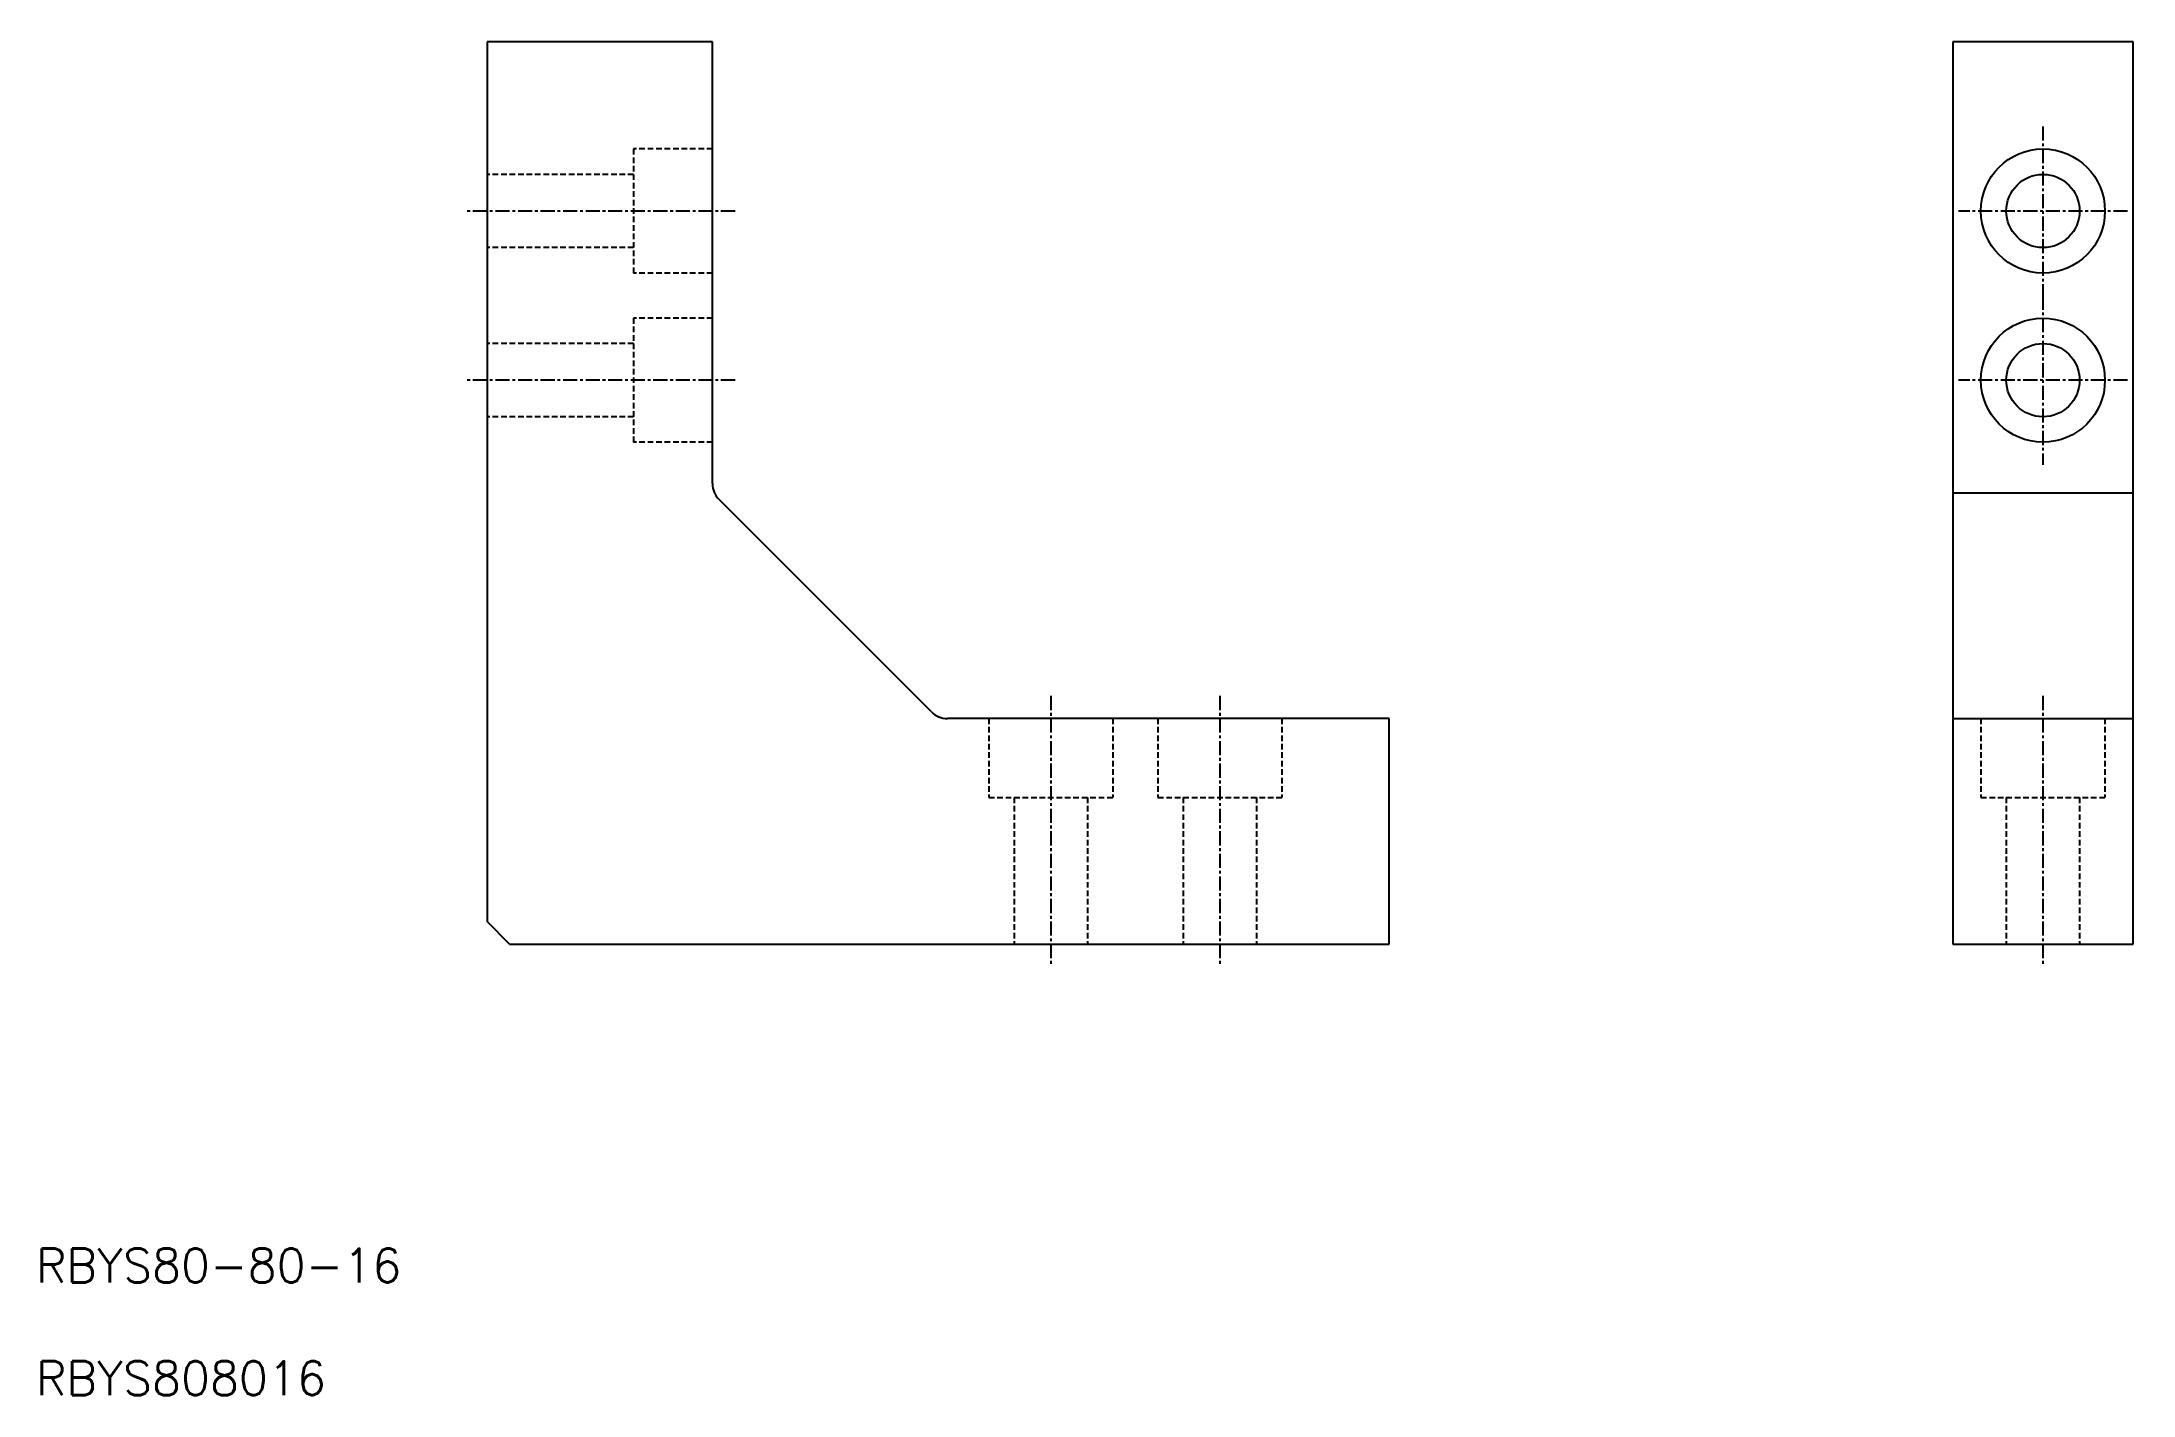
# Model space of a CAD drawing. Extents: x 11 to 196, y 10 to 130.
import ezdxf

# ---------------------------------------------------------------- set-up
doc = ezdxf.new("R2010")
doc.units = 0
doc.linetypes.add('CENTER', pattern=[2, 1.25, -0.25, 0.25, -0.25])
doc.linetypes.add('DASHED', pattern=[0.75, 0.5, -0.25])
doc.layers.get('0').update_dxf_attribs({"linetype": 'CONTINUOUS'})
doc.layers.add('CENTER', color=1, linetype='CENTER')
doc.styles.get("Standard").update_dxf_attribs({"font": 'txt.shx'})

msp = doc.modelspace()

# ---------------------------------------------------------------- linework, layer by layer
at = {"color": 7, "linetype": 'CONTINUOUS'}
for p, q in [((50, 130), (50, 52)), ((70, 130), (50, 130)), ((70, 90.83), (70, 130)), ((196, 130), (180, 130)), ((180, 130), (180, 50)), ((196, 50), (196, 130)), ((89.41, 70.59), (70.59, 89.41)), ((180, 90), (196, 90)), ((130, 70), (90.83, 70)), ((130, 50), (130, 70)), ((180, 70), (196, 70)), ((52, 50), (50, 52)), ((52, 50), (130, 50)), ((180, 50), (196, 50))]:
    msp.add_line(p, q, dxfattribs=at)
at = {"color": 3, "linetype": 'DASHED'}
for p, q in [((70, 120.5), (63, 120.5)), ((63, 120.5), (63, 109.5)), ((63, 118.25), (50, 118.25)), ((63, 111.75), (50, 111.75)), ((70, 109.5), (63, 109.5)), ((70, 105.5), (63, 105.5)), ((63, 105.5), (63, 94.5)), ((63, 103.25), (50, 103.25)), ((63, 96.75), (50, 96.75)), ((70, 94.5), (63, 94.5)), ((94.5, 70), (94.5, 63)), ((105.5, 70), (105.5, 63)), ((109.5, 70), (109.5, 63)), ((120.5, 70), (120.5, 63)), ((182.5, 70), (182.5, 63)), ((193.5, 70), (193.5, 63)), ((94.5, 63), (105.5, 63)), ((96.75, 63), (96.75, 50)), ((103.25, 63), (103.25, 50)), ((109.5, 63), (120.5, 63)), ((111.75, 63), (111.75, 50)), ((118.25, 63), (118.25, 50)), ((182.5, 63), (193.5, 63)), ((184.75, 63), (184.75, 50)), ((191.25, 63), (191.25, 50))]:
    msp.add_line(p, q, dxfattribs=at)
at = {"color": 7, "linetype": 'CONTINUOUS'}
for centre, radius in [((188, 115), 5.5), ((188, 115), 3.25), ((188, 100), 5.5), ((188, 100), 3.25)]:
    msp.add_circle(centre, radius, dxfattribs=at)
for centre, start, end in [((72, 90.83), 180, 225), ((90.83, 72), 225, 270)]:
    msp.add_arc(centre, 2, start, end, dxfattribs=at)
at = {"layer": 'CENTER', "color": 1, "linetype": 'CENTER'}
for p, q in [((188, 122.5), (188, 107.5)), ((72, 115), (48, 115)), ((195.5, 115), (180.5, 115)), ((188, 107.5), (188, 92.5)), ((72, 100), (48, 100)), ((195.5, 100), (180.5, 100)), ((100, 72), (100, 48)), ((115, 72), (115, 48)), ((188, 72), (188, 48))]:
    msp.add_line(p, q, dxfattribs=at)

# ---------------------------------------------------------------- texts
at = {"color": 7, "linetype": 'CONTINUOUS'}
for s, p in [('RBYS80-80-16 ', (10, 20)), ('RBYS808016 ', (10, 10))]:
    msp.add_text(s, height=3, dxfattribs=at).set_placement(p)

doc.saveas('drawing.dxf')
